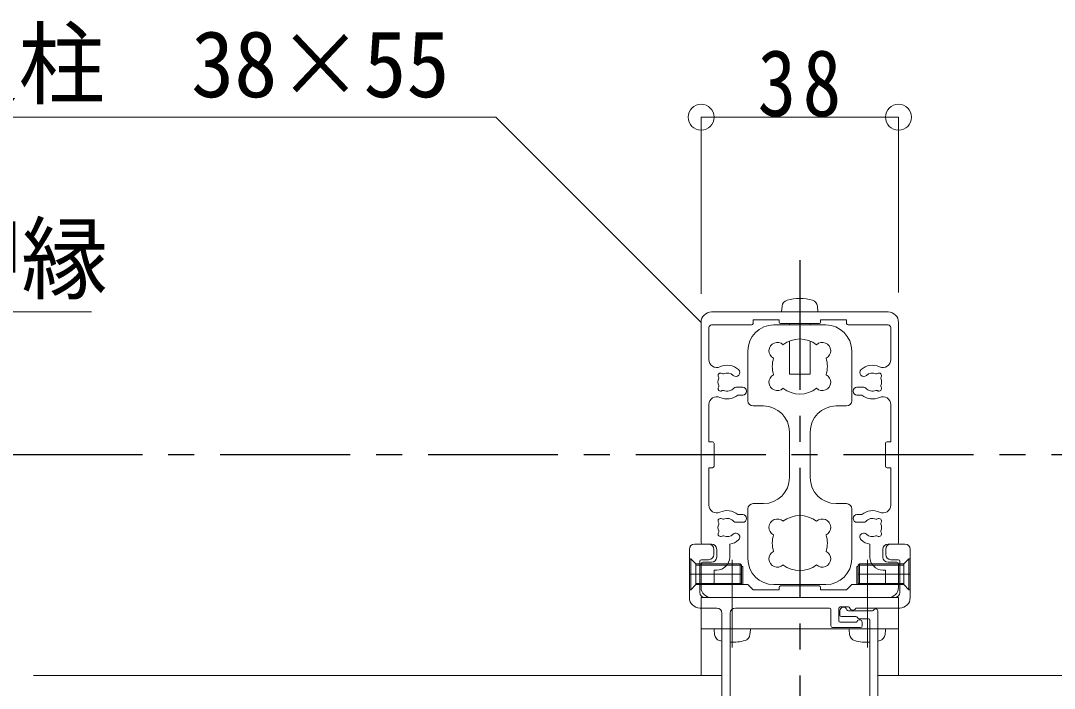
# Model space of a CAD drawing. Units: millimetres at full size, sheet at 1:5; details may follow other scales. Extents: x -1050 to 1050, y -742 to 742.
# Drawn here: x 398 to 597, y -296.8 to -168.2 of the extents above; entities that cross this region are included whole.
import ezdxf
from ezdxf.enums import TextEntityAlignment as Align

# ---------------------------------------------------------------- set-up
doc = ezdxf.new("R2010")
doc.units = ezdxf.units.MM
doc.header["$LTSCALE"] = 5
doc.linetypes.add('CHAIN1', pattern=[8, 5, -1, 1, -1])
doc.linetypes.add('DASHED2', pattern=[3, 2, -1])
doc.layers.add('0-0_通り芯', color=7, linetype='CHAIN1')
for name, color, linetype, lineweight in [('0-3_寸法', 54, 'Continuous', 20), ('0-4_手摺部材', 92, 'Continuous', 20), ('0-9_文字', 3, 'Continuous', 20), ('0-A_支柱', 6, 'Continuous', 20), ('0-B_足元', 4, 'Continuous', 20)]:
    doc.layers.add(name, color=color, linetype=linetype, lineweight=lineweight)
doc.styles.add('ＭＳ ゴシック', font='')
doc.styles.get('ＭＳ ゴシック').set_extended_font_data('MS Gothic')

# ---------------------------------------------------------------- blocks, each defined once
blk = doc.blocks.new('dimension_origin')
at = {"color": 0, "linetype": 'Continuous', "lineweight": -2}
blk.add_circle((0, 0), 1.25, dxfattribs=at)

msp = doc.modelspace()

# ---------------------------------------------------------------- linework, layer by layer
at = {"layer": '0-0_通り芯'}
for p, q in [((548.02, -214.293), (548.02, -349.293)), ((861.447, -251.793), (130.52, -251.793))]:
    msp.add_line(p, q, dxfattribs=at)
at = {"layer": '0-3_寸法'}
for p, q in [((529.02, -186.793), (529.02, -220.791)), ((529.02, -186.793), (567.02, -186.793)), ((567.02, -186.793), (567.02, -220.557))]:
    msp.add_line(p, q, dxfattribs=at)
at = {"layer": '0-4_手摺部材'}
for p, q in [((526.77, -269.993), (526.77, -279.293)), ((527.77, -268.993), (530.47, -268.993)), ((531.47, -269.993), (531.47, -270.993)), ((564.57, -269.993), (564.57, -270.993)), ((565.57, -268.993), (568.27, -268.993)), ((569.27, -269.993), (569.27, -279.293)), ((528.77, -272.293), (528.77, -278.293)), ((529.07, -271.993), (530.47, -271.993)), ((565.57, -271.993), (566.97, -271.993)), ((567.27, -272.293), (567.27, -278.293)), ((536.77, -273.293), (537.02, -273.293)), ((537.02, -273.293), (537.02, -276.793)), ((529.77, -279.293), (566.27, -279.293)), ((528.77, -281.293), (532.02, -281.293)), ((529.02, -294.293), (529.02, -281.293)), ((533.02, -282.293), (533.02, -302.993)), ((534.62, -282.293), (534.62, -301.393)), ((535.62, -281.293), (553.72, -281.293)), ((554.02, -281.593), (554.02, -284.743)), ((555.52, -281.393), (555.52, -283.743)), ((555.72, -281.843), (555.72, -282.643)), ((555.82, -281.093), (557.371, -281.093)), ((557.374, -281.843), (561.988, -281.843)), ((558.968, -281.293), (567.27, -281.293)), ((563.02, -302.993), (563.02, -281.843)), ((567.02, -294.293), (567.02, -281.292)), ((555.82, -284.043), (558.778, -284.043)), ((556.02, -282.943), (558.837, -282.943)), ((559.403, -283.343), (561.22, -283.343)), ((560.02, -284.043), (560.02, -284.743)), ((561.52, -301.393), (561.52, -283.643)), ((533.02, -285.293), (529.02, -285.293)), ((538.52, -285.293), (531.52, -285.293)), ((561.52, -285.293), (534.62, -285.293)), ((554.32, -285.043), (559.72, -285.043)), ((564.52, -285.293), (557.52, -285.293)), ((567.02, -285.293), (563.02, -285.293)), ((533.02, -294.293), (400.52, -294.293)), ((695.52, -294.293), (563.02, -294.293))]:
    msp.add_line(p, q, dxfattribs=at)
at = {"layer": '0-4_手摺部材', "linetype": 'CHAIN1'}
for p, q in [((535.02, -271.993), (535.02, -288.893)), ((561.02, -271.993), (561.02, -288.893)), ((526.77, -274.793), (536.77, -274.793)), ((569.27, -274.793), (559.27, -274.793))]:
    msp.add_line(p, q, dxfattribs=at)
at = {"layer": '0-4_手摺部材', "linetype": 'DASHED2'}
for p, q in [((528.02, -273.02), (536.77, -273.02)), ((536.543, -272.793), (536.77, -273.02)), ((536.77, -276.565), (536.77, -273.02)), ((559.498, -272.793), (559.27, -273.02)), ((568.02, -273.02), (559.27, -273.02)), ((559.27, -276.565), (559.27, -273.02)), ((528.02, -276.565), (536.77, -276.565)), ((536.77, -276.565), (536.543, -276.793)), ((568.02, -276.565), (559.27, -276.565)), ((559.27, -276.565), (559.498, -276.793)), ((528.02, -276.793), (536.543, -276.793)), ((568.02, -276.793), (559.498, -276.793)), ((567.02, -279.293), (529.02, -279.293)), ((529.02, -281.293), (529.02, -279.293)), ((567.02, -281.293), (567.02, -279.293)), ((498.02, -339.293), (498.02, -294.293))]:
    msp.add_line(p, q, dxfattribs=at)
for points in [[(527.02, -277.793), (526.77, -277.793), (526.77, -271.793), (527.02, -271.793)], [(569.02, -277.793), (569.27, -277.793), (569.27, -271.793), (569.02, -271.793)], [(536.543, -276.793), (536.543, -272.793), (528.02, -272.793)], [(559.498, -276.793), (559.498, -272.793), (568.02, -272.793)]]:
    msp.add_lwpolyline(points, dxfattribs=at)
for points in [[(527.02, -277.793), (528.02, -276.793), (528.02, -272.793), (527.02, -271.793)], [(569.02, -277.793), (568.02, -276.793), (568.02, -272.793), (569.02, -271.793)]]:
    msp.add_lwpolyline(points, close=True, dxfattribs=at)
at = {"layer": '0-4_手摺部材'}
for points in [[(559.02, -276.793), (559.02, -273.293), (559.27, -273.293)], [(531.618, -286.412), (531.538, -285.493), (531.52, -285.293)], [(538.422, -286.412), (538.503, -285.493), (538.52, -285.293)], [(557.618, -286.412), (557.538, -285.493), (557.52, -285.293)], [(564.422, -286.412), (564.503, -285.493), (564.52, -285.293)]]:
    msp.add_lwpolyline(points, dxfattribs=at)
for centre, radius, start, end in [((527.77, -269.993), 1, 90, 180), ((530.47, -269.993), 1, 0, 90), ((565.57, -269.993), 1, 90, 180), ((568.27, -269.993), 1, 0, 90), ((529.07, -272.293), 0.3, 90, 180), ((530.47, -270.993), 1, 270, 360), ((565.57, -270.993), 1, 180, 270), ((566.97, -272.293), 0.3, 0, 90), ((529.77, -278.293), 1, 180, 270), ((566.27, -278.293), 1, 270, 360), ((528.77, -279.293), 2, 180, 270), ((567.27, -279.293), 2, 270, 360), ((532.02, -282.293), 1, 0, 90), ((535.62, -282.293), 1, 90, 180), ((553.72, -281.593), 0.3, 0, 90), ((555.82, -281.393), 0.3, 90, 180), ((556.42, -281.843), 0.7, 17.4576, 180), ((557.374, -281.543), 0.3, 197.4576, 270), ((557.371, -281.393), 0.3, 19.47122, 90), ((558.22, -281.093), 0.6, 199.47122, 326.25101), ((558.968, -281.593), 0.3, 90, 146.25101), ((561.988, -281.543), 0.3, 270, 334.62307), ((562.62, -281.843), 0.4, 0, 154.62307), ((555.82, -283.743), 0.3, 180, 270), ((556.02, -282.643), 0.3, 180, 270), ((558.778, -283.743), 0.3, 270, 337.97569), ((558.837, -283.243), 0.3, 19.47122, 90), ((559.52, -284.043), 0.5, 0, 157.97569), ((559.403, -283.043), 0.3, 199.47122, 270), ((561.22, -283.643), 0.3, 0, 90), ((532.913, -286.299), 1.3, 185, 254.11915), ((537.127, -286.299), 1.3, 285.88085, 355), ((554.32, -284.743), 0.3, 180, 270), ((558.913, -286.299), 1.3, 185, 254.11915), ((559.72, -284.743), 0.3, 270, 360), ((563.127, -286.299), 1.3, 285.88085, 355), ((535.02, -278.893), 9, 254.11915, 257.16041), ((535.02, -278.893), 9, 267.45268, 285.88085), ((561.02, -278.893), 9, 254.11915, 273.18474), ((561.02, -278.893), 9, 282.83959, 285.88085)]:
    msp.add_arc(centre, radius, start, end, dxfattribs=at)
at = {"layer": '0-9_文字'}
for points in [[(529.02, -226.293), (489.52, -186.793), (380.97, -186.793)], [(263.02, -292.918), (331.645, -224.293), (411.645, -224.293)]]:
    msp.add_lwpolyline(points, dxfattribs=at)
at = {"layer": '0-A_支柱'}
for p, q in [((565.02, -224.293), (531.02, -224.293)), ((544.618, -223.174), (544.52, -224.293)), ((544.52, -224.293), (551.52, -224.293)), ((551.422, -223.174), (551.52, -224.293)), ((529.02, -226.293), (529.02, -268.693)), ((538.72, -226.793), (531.02, -226.793)), ((544.02, -225.793), (544.02, -226.243)), ((544.32, -226.543), (551.72, -226.543)), ((546.02, -226.543), (546.02, -226.793)), ((550.02, -226.793), (550.02, -226.543)), ((552.02, -225.793), (552.02, -226.243)), ((552.02, -225.793), (557.02, -225.793)), ((557.02, -226.493), (557.02, -225.793)), ((557.32, -226.793), (565.02, -226.793)), ((567.02, -268.693), (567.02, -226.293)), ((530.52, -233.485), (530.52, -227.293)), ((565.52, -233.485), (565.52, -227.293)), ((535.697, -238.793), (537.02, -238.793)), ((560.343, -238.793), (559.02, -238.793)), ((536.097, -240.293), (537.02, -240.293)), ((559.943, -240.293), (559.02, -240.293)), ((530.52, -249.293), (530.52, -242.101)), ((565.52, -249.293), (565.52, -242.101)), ((530.52, -249.293), (531.22, -249.293)), ((531.52, -249.593), (531.52, -253.993)), ((564.52, -249.593), (564.52, -253.993)), ((565.52, -249.293), (564.82, -249.293)), ((530.52, -254.293), (531.22, -254.293)), ((530.52, -261.485), (530.52, -254.293)), ((565.52, -254.293), (564.82, -254.293)), ((565.52, -261.485), (565.52, -254.293)), ((536.097, -263.293), (537.02, -263.293)), ((559.943, -263.293), (559.02, -263.293)), ((535.697, -264.793), (537.02, -264.793)), ((560.343, -264.793), (559.02, -264.793)), ((531.02, -268.993), (529.32, -268.993)), ((532.02, -271.493), (532.02, -269.993)), ((534.52, -271.493), (534.52, -269.004)), ((561.52, -271.493), (561.52, -269.004)), ((564.02, -271.493), (564.02, -269.993)), ((565.02, -268.993), (566.72, -268.993)), ((529.32, -272.493), (531.02, -272.493)), ((566.72, -272.493), (565.02, -272.493)), ((529.02, -272.793), (529.02, -277.293)), ((531.52, -273.993), (532.02, -273.993)), ((531.52, -276.793), (531.52, -273.993)), ((564.52, -273.993), (564.02, -273.993)), ((564.52, -276.793), (564.52, -273.993)), ((567.02, -277.293), (567.02, -272.793)), ((531.52, -276.793), (538.02, -276.793)), ((539.02, -277.793), (538.02, -276.793)), ((539.02, -277.793), (544.02, -277.793)), ((544.02, -277.793), (544.02, -277.343)), ((544.32, -277.043), (551.72, -277.043)), ((552.02, -277.793), (552.02, -277.343)), ((552.02, -277.793), (557.02, -277.793)), ((557.02, -277.793), (558.02, -276.793)), ((564.52, -276.793), (558.02, -276.793)), ((531.02, -279.293), (565.02, -279.293))]:
    msp.add_line(p, q, dxfattribs=at)
for points in [[(539.02, -226.493), (539.02, -225.793), (544.02, -225.793)], [(546.02, -229.885), (546.02, -236.293), (550.02, -236.293), (550.02, -229.885)]]:
    msp.add_lwpolyline(points, dxfattribs=at)
for centre, radius, start, end in [((545.913, -223.287), 1.3, 105.88085, 175), ((548.02, -230.693), 9, 74.11915, 105.88085), ((550.127, -223.287), 1.3, 5, 74.11915), ((531.02, -226.293), 2, 90, 180), ((565.02, -226.293), 2, 0, 90), ((531.02, -227.293), 0.5, 90, 180), ((538.72, -226.493), 0.3, 270, 360), ((544.32, -226.243), 0.3, 180, 270), ((551.72, -226.243), 0.3, 270, 360), ((557.32, -226.493), 0.3, 180, 270), ((565.02, -227.293), 0.5, 0, 90), ((532.02, -233.485), 1.5, 180, 294.90106), ((534.02, -237.793), 3.25, 47.4576, 114.90106), ((562.02, -237.793), 3.25, 65.09894, 132.5424), ((564.02, -233.485), 1.5, 245.09894, 360), ((532.783, -236.555), 0.5, 55.28656, 214.71344), ((533.238, -235.898), 0.3, 235.28656, 292.4201), ((534.02, -237.793), 1.75, 47.4576, 112.4201), ((535.71, -235.951), 0.75, 227.4576, 47.4576), ((560.33, -235.951), 0.75, 132.5424, 312.5424), ((562.02, -237.793), 1.75, 67.5799, 132.5424), ((562.802, -235.898), 0.3, 247.5799, 304.71344), ((563.257, -236.555), 0.5, 325.28656, 124.71344), ((534.02, -237.793), 1.75, 157.5799, 202.4201), ((532.783, -239.03), 0.5, 145.28656, 304.71344), ((532.125, -237.011), 0.3, 337.5799, 34.71344), ((532.125, -238.575), 0.3, 325.28656, 22.4201), ((535.697, -239.293), 0.5, 90, 138.18969), ((537.02, -239.543), 0.75, 270, 90), ((559.02, -239.543), 0.75, 90, 270), ((560.343, -239.293), 0.5, 41.81031, 90), ((563.257, -239.03), 0.5, 235.28656, 34.71344), ((563.915, -237.011), 0.3, 145.28656, 202.4201), ((563.915, -238.575), 0.3, 157.5799, 214.71344), ((562.02, -237.793), 1.75, 337.5799, 22.4201), ((532.02, -242.101), 1.5, 65.09894, 180), ((534.02, -237.793), 3.25, 245.09894, 309.71514), ((533.238, -239.688), 0.3, 67.5799, 124.71344), ((534.02, -237.793), 1.75, 247.5799, 318.18969), ((562.02, -237.793), 3.25, 230.28486, 294.90106), ((562.02, -237.793), 1.75, 221.81031, 292.4201), ((562.802, -239.688), 0.3, 55.28656, 112.4201), ((564.02, -242.101), 1.5, 0, 114.90106), ((531.22, -249.593), 0.3, 0, 90), ((564.82, -249.593), 0.3, 90, 180), ((531.22, -253.993), 0.3, 270, 360), ((564.82, -253.993), 0.3, 180, 270), ((532.02, -261.485), 1.5, 180, 294.90106), ((534.02, -265.793), 3.25, 50.28486, 114.90106), ((562.02, -265.793), 3.25, 65.09894, 129.71514), ((564.02, -261.485), 1.5, 245.09894, 360), ((532.783, -264.555), 0.5, 55.28656, 214.71344), ((533.238, -263.898), 0.3, 235.28656, 292.4201), ((534.02, -265.793), 1.75, 41.81031, 112.4201), ((535.697, -264.293), 0.5, 221.81031, 270), ((537.02, -264.043), 0.75, 270, 90), ((559.02, -264.043), 0.75, 90, 270), ((560.343, -264.293), 0.5, 270, 318.18969), ((562.02, -265.793), 1.75, 67.5799, 138.18969), ((562.802, -263.898), 0.3, 247.5799, 304.71344), ((563.257, -264.555), 0.5, 325.28656, 124.71344), ((534.02, -265.793), 1.75, 157.5799, 202.4201), ((532.125, -265.011), 0.3, 337.5799, 34.71344), ((532.125, -266.575), 0.3, 325.28656, 22.4201), ((563.915, -265.011), 0.3, 145.28656, 202.4201), ((563.915, -266.575), 0.3, 157.5799, 214.71344), ((562.02, -265.793), 1.75, 337.5799, 22.4201), ((532.783, -267.03), 0.5, 145.28656, 304.71344), ((533.238, -267.688), 0.3, 67.5799, 124.71344), ((534.02, -265.793), 1.75, 247.5799, 312.5424), ((534.02, -265.793), 3.25, 278.84988, 312.5424), ((535.71, -267.635), 0.75, 312.5424, 132.5424), ((560.33, -267.635), 0.75, 47.4576, 227.4576), ((562.02, -265.793), 3.25, 227.4576, 261.15012), ((562.02, -265.793), 1.75, 227.4576, 292.4201), ((562.802, -267.688), 0.3, 55.28656, 112.4201), ((563.257, -267.03), 0.5, 235.28656, 34.71344), ((529.32, -268.693), 0.3, 180, 270), ((531.02, -269.993), 1, 0, 90), ((565.02, -269.993), 1, 90, 180), ((566.72, -268.693), 0.3, 270, 360), ((529.32, -272.793), 0.3, 90, 180), ((531.02, -271.493), 1, 270, 360), ((532.02, -271.493), 2.5, 270, 360), ((564.02, -271.493), 2.5, 180, 270), ((565.02, -271.493), 1, 180, 270), ((566.72, -272.793), 0.3, 0, 90), ((531.02, -277.293), 2, 180, 270), ((544.32, -277.343), 0.3, 90, 180), ((551.72, -277.343), 0.3, 0, 90), ((565.02, -277.293), 2, 270, 360)]:
    msp.add_arc(centre, radius, start, end, dxfattribs=at)
at = {"layer": '0-B_足元'}
for p, q in [((543.02, -226.793), (553.02, -226.793)), ((538.02, -241.393), (538.02, -231.793)), ((558.02, -241.393), (558.02, -231.793)), ((541.02, -242.393), (539.02, -242.393)), ((555.02, -242.393), (557.02, -242.393)), ((546.02, -247.393), (546.02, -256.193)), ((550.02, -247.393), (550.02, -256.193)), ((538.02, -262.193), (538.02, -271.793)), ((541.02, -261.193), (539.02, -261.193)), ((555.02, -261.193), (557.02, -261.193)), ((558.02, -262.193), (558.02, -271.793)), ((543.02, -276.793), (553.02, -276.793))]:
    msp.add_line(p, q, dxfattribs=at)
for centre, radius, start, end in [((543.02, -231.793), 5, 90, 180), ((553.02, -231.793), 5, 0, 90), ((543.679, -231.753), 1.6, 46.3184, 243.6816), ((548.02, -234.793), 5.3, 52.3632, 127.6368), ((552.362, -231.753), 1.6, 296.3184, 133.6816), ((548.02, -234.793), 5.3, 162.3632, 197.6368), ((548.02, -234.793), 5.3, 342.3632, 17.6368), ((543.679, -237.833), 1.6, 116.3184, 313.6816), ((552.362, -237.833), 1.6, 226.3184, 63.6816), ((548.02, -234.793), 5.3, 232.36321, 307.63679), ((539.02, -241.393), 1, 180, 270), ((541.02, -247.393), 5, 0, 90), ((555.02, -247.393), 5, 90, 180), ((557.02, -241.393), 1, 270, 360), ((541.02, -256.193), 5, 270, 360), ((555.02, -256.193), 5, 180, 270), ((539.02, -262.193), 1, 90, 180), ((557.02, -262.193), 1, 0, 90), ((543.679, -265.753), 1.6, 46.3184, 243.6816), ((548.02, -268.793), 5.3, 52.36321, 127.63679), ((552.362, -265.753), 1.6, 296.3184, 133.6816), ((548.02, -268.793), 5.3, 162.3632, 197.6368), ((548.02, -268.793), 5.3, 342.3632, 17.6368), ((543.679, -271.833), 1.6, 116.3184, 313.6816), ((552.362, -271.833), 1.6, 226.3184, 63.6816), ((543.02, -271.793), 5, 180, 270), ((553.02, -271.793), 5, 270, 360), ((548.02, -268.793), 5.3, 232.3632, 307.6368)]:
    msp.add_arc(centre, radius, start, end, dxfattribs=at)

# ---------------------------------------------------------------- block references
at = {"layer": '0-3_寸法', "xscale": 2, "yscale": 2, "rotation": 180}
msp.add_blockref('dimension_origin', (529.02, -186.793), dxfattribs=at)
at = {"layer": '0-3_寸法', "xscale": 2, "yscale": 2}
msp.add_blockref('dimension_origin', (567.02, -186.793), dxfattribs=at)

# ---------------------------------------------------------------- texts
at = {"layer": '0-3_寸法', "insert": (539.895, -186.793), "char_height": 12.83, "attachment_point": 7, "style": 'ＭＳ ゴシック'}
msp.add_mtext('\\T1.17;\\W0.85;38', dxfattribs=at)
at = {"layer": '0-9_文字', "style": 'ＭＳ ゴシック', "width": 0.95}
for s, p in [('支柱\u300038×55', (380.97, -186.793)), ('ガラス押縁', (331.645, -224.293))]:
    msp.add_text(s, height=12.83, dxfattribs=at).set_placement(p, align=Align.BOTTOM_LEFT)

doc.saveas('drawing.dxf')
